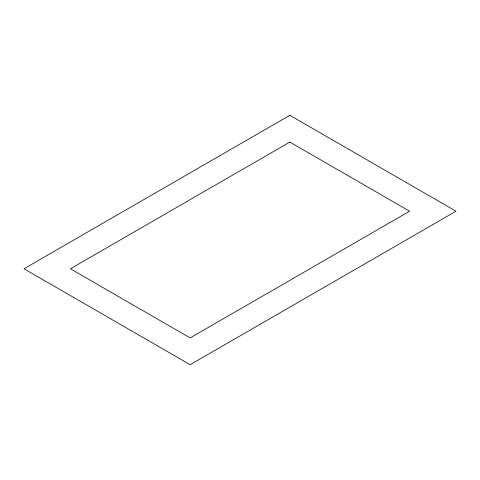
<?xml version="1.0" encoding="UTF-8"?>
<svg xmlns="http://www.w3.org/2000/svg" width="480" height="480" viewBox="0 0 480 480"><rect width="100%" height="100%" fill="white"/><g stroke="black" fill="none" stroke-linecap="round" stroke-linejoin="round"><path stroke-width="0.72" d="M289.848 115.296L24 268.776L190.152 364.704L456 211.224L289.848 115.296M289.848 142.074L70.392 268.776L190.152 337.926L409.608 211.224L289.848 142.074"/></g></svg>
